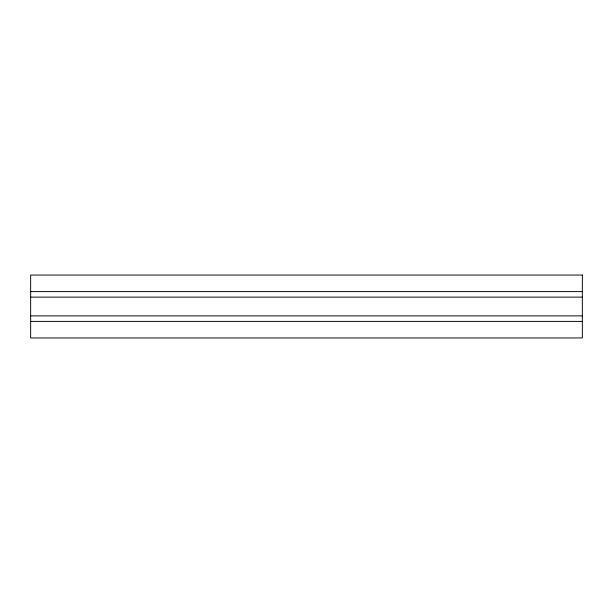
<?xml version="1.0" encoding="UTF-8"?>
<svg xmlns="http://www.w3.org/2000/svg" width="613" height="613" viewBox="0 0 613 613"><rect width="100%" height="100%" fill="white"/><g stroke="black" fill="none" stroke-linecap="round" stroke-linejoin="round"><path stroke-width="0.92" d="M30.65 291.604L582.35 291.604M30.65 297.121L582.35 297.121M30.65 315.879L582.35 315.879M30.65 321.396L582.35 321.396M582.35 275.053L30.65 275.053L30.65 337.947L582.35 337.947L582.35 275.053"/></g></svg>
